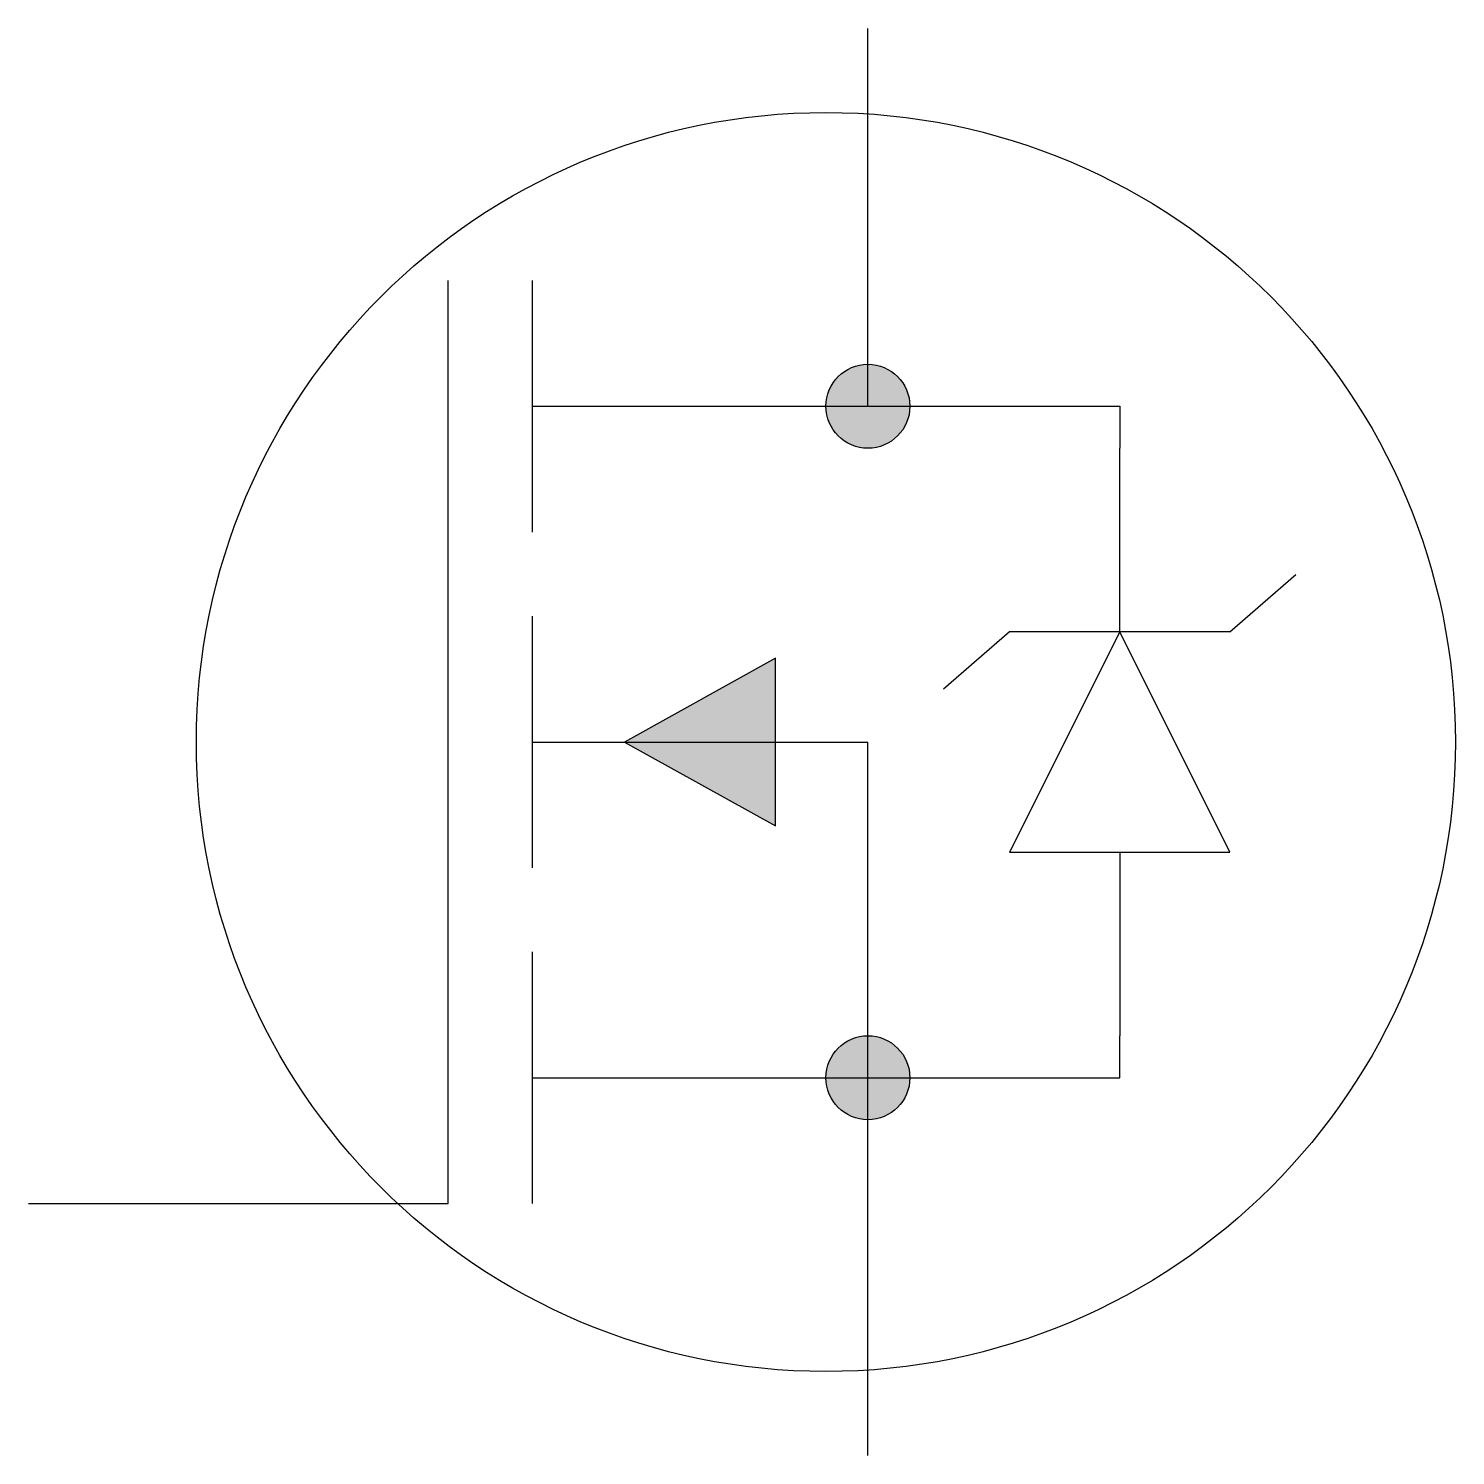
# Model space of a CAD drawing. Header units: millimetres. Extents: x 0 to 17, y -3 to 14.
import ezdxf

# ---------------------------------------------------------------- set-up
doc = ezdxf.new("R2010")
doc.units = ezdxf.units.MM
doc.layers.get('0').update_dxf_attribs({"lineweight": 25})
doc.layers.add('OBJECT', color=18, linetype='Continuous', true_color=0x000000)

# ---------------------------------------------------------------- blocks, each defined once
blk = doc.blocks.new('current_mark')
at = {"layer": 'OBJECT'}
blk.add_hatch(color=256, dxfattribs=at).paths.add_polyline_path([(0, -1), (0, 1), (3, 0)], flags=0)
for p, q in [((0, -1), (0, 1)), ((0, 1), (3, 0)), ((3, 0), (0, -1))]:
    blk.add_line(p, q, dxfattribs=at)
blk = doc.blocks.new('dot')
at = {"layer": 'OBJECT'}
h = blk.add_hatch(color=256, dxfattribs=at)
edge = h.paths.add_edge_path(flags=0)
edge.add_arc((0, 0), 0.5, 0, 360)
blk.add_circle((0, 0), 0.5, dxfattribs=at)

msp = doc.modelspace()

# ---------------------------------------------------------------- linework, layer by layer
for p, q in [((10, 9.5), (10, 14)), ((5, 0), (5, 11)), ((6, 11), (6, 8)), ((6, 9.5), (13, 9.5)), ((13, 9.5), (13, 9)), ((14.3125, 6.8125), (15.1, 7.495)), ((6, 7), (6, 4)), ((11.6875, 6.8125), (10.9, 6.13)), ((6, 5.5), (10, 5.5)), ((10, -3), (10, 5.5)), ((6, 3), (6, 0)), ((13, 1.5), (13, 2)), ((6, 1.5), (13, 1.5)), ((0, 0), (5, 0))]:
    msp.add_line(p, q)
msp.add_circle((9.5, 5.5), 7.5)
at = {"layer": 'OBJECT'}
for p, q in [((13, 6.8125), (13, 9)), ((14.3125, 6.8125), (11.6875, 6.8125)), ((13, 6.8125), (11.6875, 4.1875)), ((14.3125, 4.1875), (13, 6.8125)), ((11.6875, 4.1875), (14.3125, 4.1875)), ((13, 4.1875), (13, 2))]:
    msp.add_line(p, q, dxfattribs=at)

# ---------------------------------------------------------------- block references
for p in [(10, 9.5), (10, 1.5)]:
    msp.add_blockref('dot', p)
at = {"xscale": 0.6, "yscale": -1, "rotation": 180}
msp.add_blockref('current_mark', (8.9, 5.5), dxfattribs=at)

doc.saveas('drawing.dxf')
